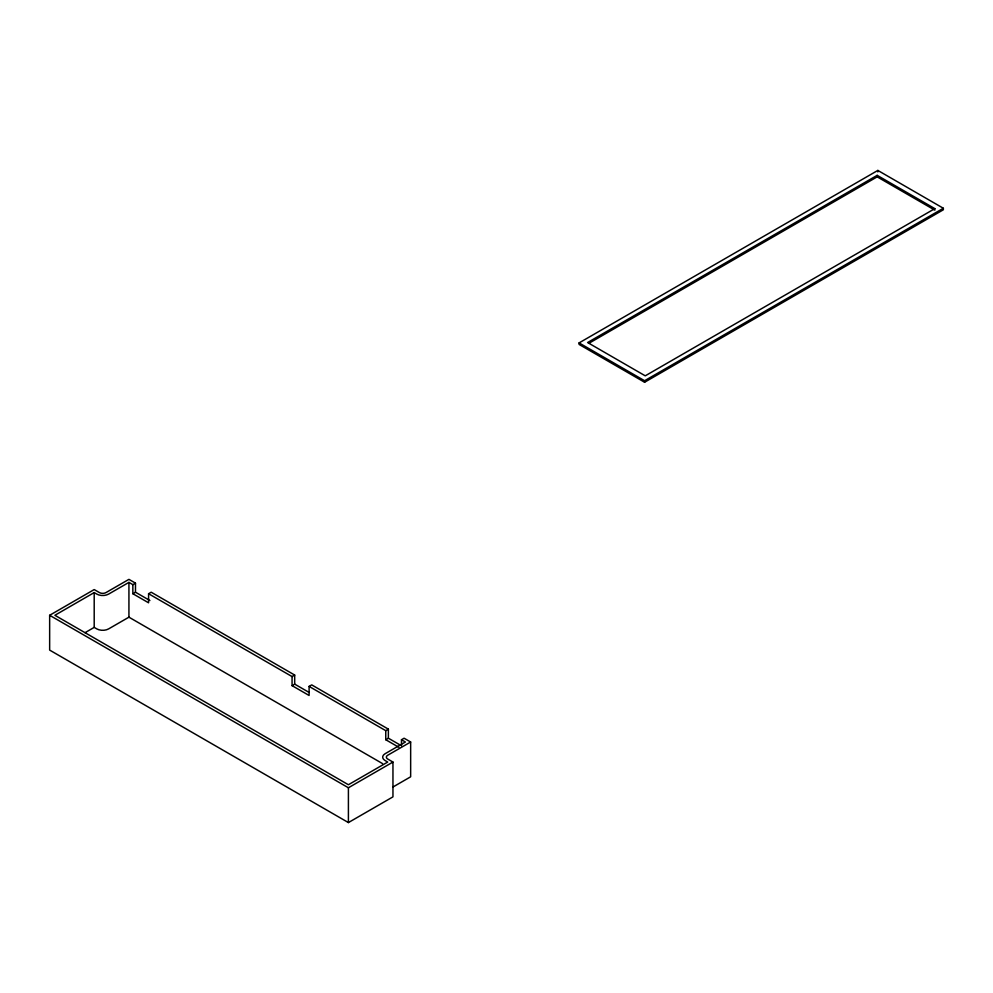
<?xml version="1.0" encoding="UTF-8"?>
<svg xmlns="http://www.w3.org/2000/svg" width="993" height="993" viewBox="0 0 993 993"><rect width="100%" height="100%" fill="white"/><g stroke="black" fill="none" stroke-linecap="round" stroke-linejoin="round"><path stroke-width="1.49" d="M392.818 787.101L410.655 776.799L410.655 742.007L387.717 755.239A4.63 2.669 0 0 0 387.717 759.024L392.955 762.053L392.955 796.858L348.406 822.576L49.65 650.092L49.65 615.288L94.198 589.569L99.449 592.585A4.63 2.669 0 0 0 105.99 592.585L128.929 579.353L135.482 583.139L135.482 592.213L149.893 600.529M135.482 583.139L132.851 584.654L128.929 582.382L108.609 594.099A8.341 4.816 0 0 1 96.817 594.099L94.198 592.585L54.888 615.288L348.406 784.743L387.717 762.053L385.098 760.539A8.341 4.816 0 0 1 385.098 753.724L405.405 742.007L401.482 739.735L401.482 745.78M132.851 584.654L132.851 593.727L135.482 592.213M579.08 342.908L877.837 170.424L943.35 208.257L943.35 209.771L644.594 382.255L579.08 344.422L579.08 342.908L644.594 380.741L943.35 208.257M148.578 593.727L151.197 592.213L294.685 675.054L294.685 684.127L292.066 685.642L292.066 676.568L148.578 593.727L148.578 602.801L132.851 593.727M85.026 632.69L94.198 627.39L96.817 628.904A8.341 4.816 0 0 0 108.609 628.904L128.929 617.174L382.59 763.629M934.835 208.629L877.179 175.339L587.595 342.535L645.251 375.826L934.835 208.629L934.835 210.144L877.179 176.853L588.936 343.28M292.066 676.568L294.685 675.054M292.066 685.642L309.096 695.472L309.096 686.399L311.715 684.885L388.375 729.147L388.375 738.209L400.167 745.011M309.096 686.399L385.756 730.662L388.375 729.147M385.756 730.662L385.756 739.723L388.375 738.209M401.482 739.735L404.101 738.221L410.655 742.007M49.65 615.288L348.406 787.772L392.955 762.053M294.685 684.127L309.096 692.431M385.756 739.723L398.851 747.282M877.837 170.424L877.837 171.938M877.179 175.339L877.179 176.853M644.594 380.741L644.594 382.255M348.406 787.772L348.406 822.576M128.929 582.382L128.929 617.174M94.198 592.585L94.198 627.39"/></g></svg>
